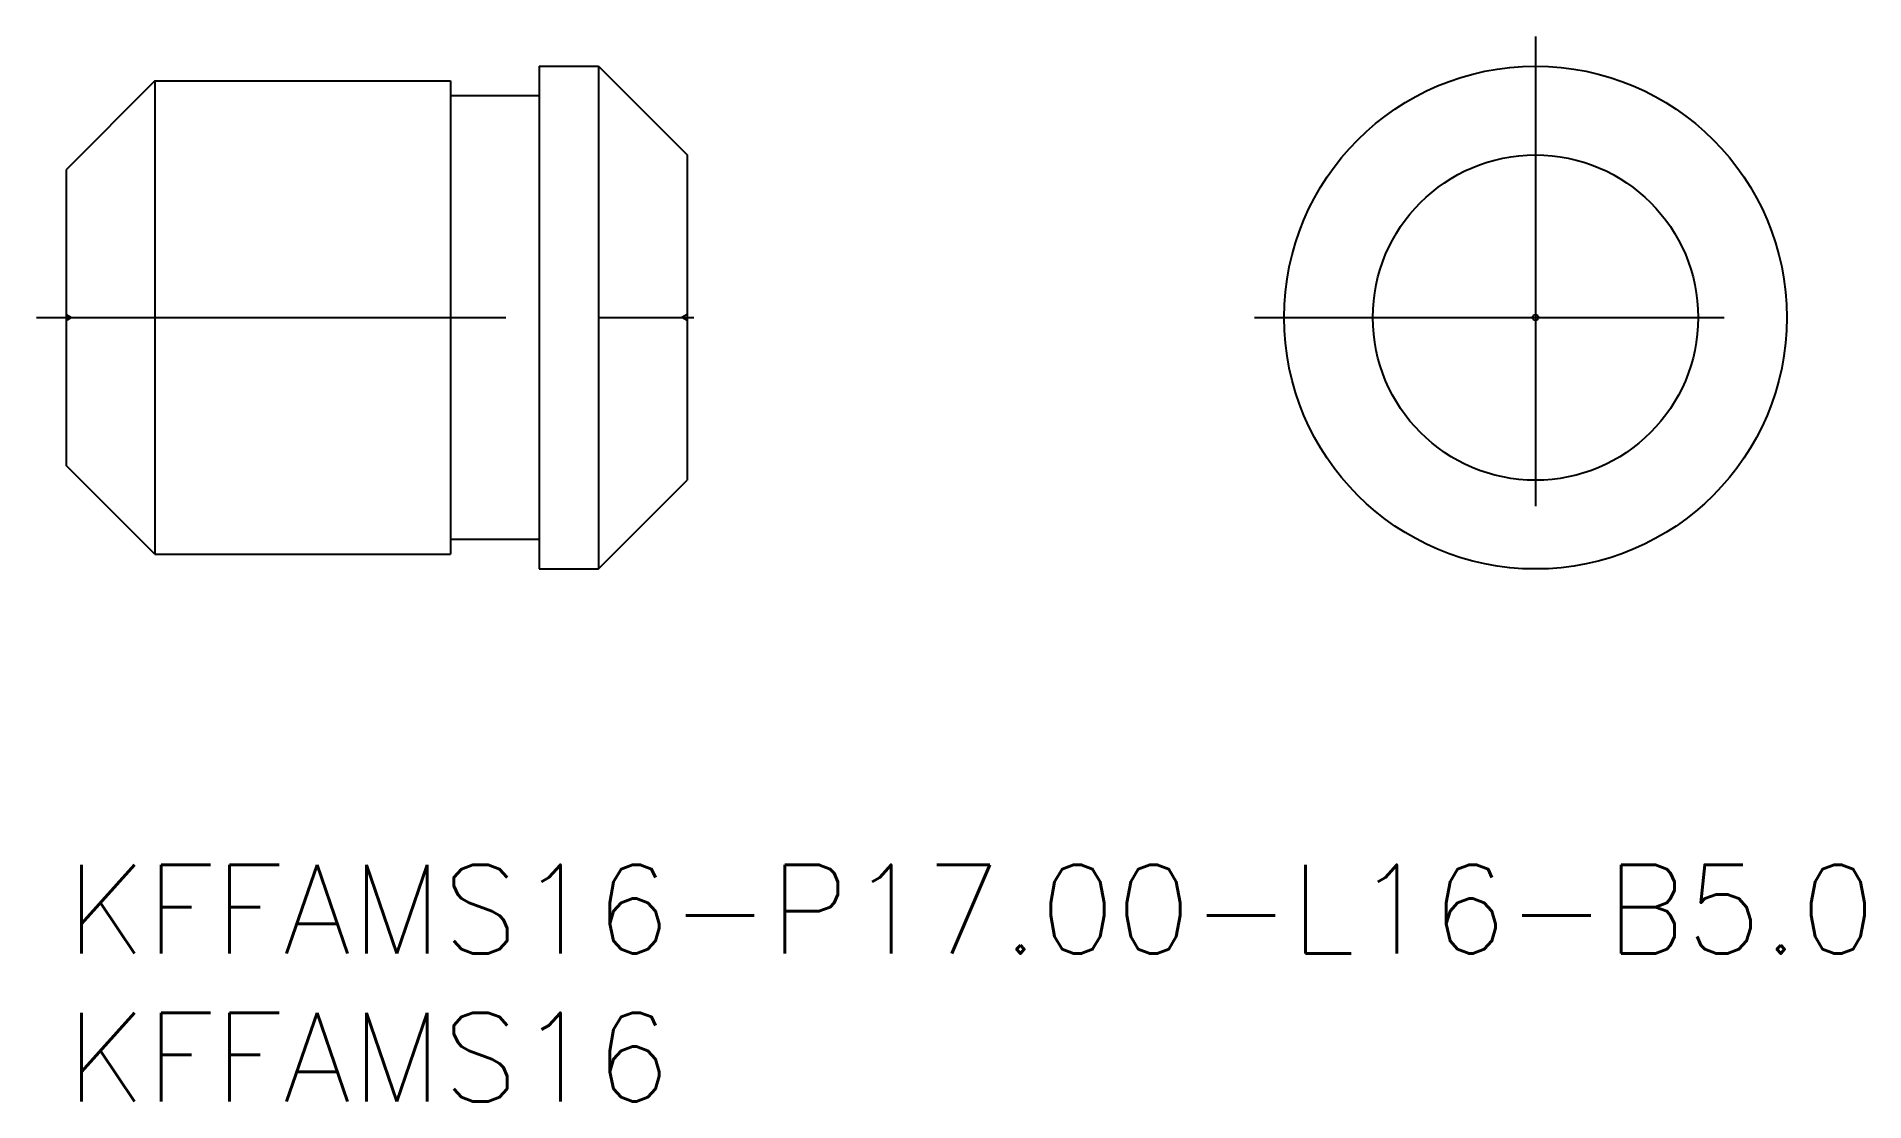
# Model space of a CAD drawing. Extents: x -1 to 60.8, y -8 to 28.
import ezdxf

# ---------------------------------------------------------------- set-up
doc = ezdxf.new("R2010")
doc.units = 0
doc.header["$LTSCALE"] = 0.5
doc.linetypes.add('CENTER', pattern=[50.8, 31.75, -6.35, 6.35, -6.35])
doc.linetypes.add('DASHED', pattern=[19.05, 12.7, -6.35])
doc.layers.get('0').update_dxf_attribs({"linetype": 'CONTINUOUS'})
for name, color, linetype in [('MSM_CENTER', 1, 'CENTER'), ('MSM_CONTINUOUS', 7, 'CONTINUOUS'), ('MSM_DASHED', 4, 'DASHED'), ('MSM_PART_NUMBER', 7, 'CONTINUOUS')]:
    doc.layers.add(name, color=color, linetype=linetype)
doc.styles.get("Standard").update_dxf_attribs({"font": 'txt.shx', "height": 3, "bigfont": 'bigfont.shx'})

# ---------------------------------------------------------------- blocks, each defined once
blk = doc.blocks.new('*U11')
at = {"layer": 'MSM_PART_NUMBER'}
blk.add_text('KFFAMS16-P17.00-L16-B5.0', height=3, dxfattribs=at).set_placement((0, -3))
blk = doc.blocks.new('*U12')
at = {"layer": 'MSM_PART_NUMBER'}
blk.add_text('KFFAMS16', height=3, dxfattribs=at).set_placement((0, -8))

msp = doc.modelspace()

# ---------------------------------------------------------------- linework, layer by layer
at = {"layer": 'MSM_CENTER'}
for p, q in [((49.69, 28), (49.69, 9)), ((-1, 18.5), (22, 18.5)), ((40.19, 18.5), (59.19, 18.5))]:
    msp.add_line(p, q, dxfattribs=at)
at = {"layer": 'MSM_CONTINUOUS'}
for p, q in [((16, 27), (16, 10)), ((16, 27), (18, 27)), ((18, 27), (18, 10)), ((18, 27), (21, 24)), ((3, 26.5), (0, 23.5)), ((3, 26.5), (3, 10.5)), ((3, 26.5), (13, 26.499)), ((13, 26.499), (13, 10.5)), ((16, 25.999), (13, 25.999)), ((0, 23.5), (0, 13.5)), ((21, 24), (21, 13)), ((3, 10.5), (0, 13.5)), ((18, 10), (21, 13)), ((16, 11.001), (13, 11.001)), ((3, 10.5), (13, 10.5)), ((16, 10), (18, 10))]:
    msp.add_line(p, q, dxfattribs=at)
for radius in [8.5, 5.5, 0.1]:
    msp.add_circle((49.69, 18.5), radius, dxfattribs=at)
at = {"layer": 'MSM_DASHED'}
for p, q in [((0, 18.6), (0.173, 18.5)), ((21, 18.6), (20.827, 18.5)), ((0, 18.4), (0.173, 18.5)), ((21, 18.4), (20.827, 18.5))]:
    msp.add_line(p, q, dxfattribs=at)

# ---------------------------------------------------------------- block references
for name in ['*U11', '*U12']:
    msp.add_blockref(name, (0, 0))

doc.saveas('drawing.dxf')
